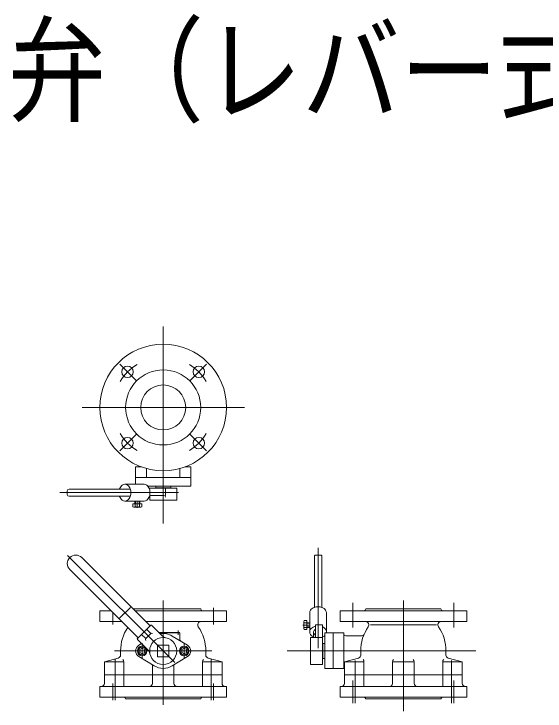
# Model space of a CAD drawing. Units: millimetres at full size, sheet at 1:20; details may follow other scales. Extents: x -5700 to 5714, y -3160 to 3160.
# Drawn here: x 3154 to 4038, y 1959 to 3121 of the extents above; entities that cross this region are included whole.
import ezdxf
from ezdxf.enums import TextEntityAlignment as Align

# ---------------------------------------------------------------- set-up
doc = ezdxf.new("R2010")
doc.units = ezdxf.units.MM
doc.header["$LTSCALE"] = 20
doc.layers.add('0-5_TEMP01', color=3, linetype='Continuous', lineweight=18)
doc.layers.add('1-1_補修弁', color=7, linetype='Continuous', lineweight=9)
doc.styles.add('ＭＳ ゴシック', font='')
doc.styles.get('ＭＳ ゴシック').set_extended_font_data('MS Gothic')

msp = doc.modelspace()

# ---------------------------------------------------------------- linework, layer by layer
at = {"layer": '0-5_TEMP01'}
for p, q in [((3402.4, 2271.8), (3402.4, 2600.34)), ((3329.99, 2537.6), (3357.87, 2509.73)), ((3474.81, 2537.6), (3446.93, 2509.73)), ((3267.25, 2465.19), (3537.55, 2465.19)), ((3329.99, 2392.79), (3357.87, 2420.66)), ((3474.81, 2392.79), (3446.93, 2420.66)), ((3230.26, 2323.2), (3427.71, 2323.2)), ((3359.27, 2297.84), (3359.27, 2309.2)), ((3660.4, 2063.86), (3660.4, 2231.06)), ((3421.84, 2039.87), (3243.31, 2218.41)), ((3402.4, 1969.31), (3402.4, 2143.2)), ((3718.4, 2098.31), (3718.4, 2139.31)), ((3802.4, 2143.2), (3802.4, 1959.15)), ((3886.4, 2139.31), (3886.4, 2098.31)), ((3486.4, 2131.31), (3486.4, 2103.31)), ((3318.4, 2123.52), (3318.4, 2103.31)), ((3635.04, 2102.45), (3646.4, 2102.45)), ((3367.4, 2072.31), (3367.4, 2046.31)), ((3437.4, 2046.31), (3437.4, 2072.31)), ((3483.4, 2059.31), (3321.4, 2059.31)), ((3922.9, 2059.31), (3609, 2059.31)), ((3322.4, 1977.31), (3322.4, 2046.31)), ((3482.4, 1977.31), (3482.4, 2046.31)), ((3722.4, 1972.31), (3722.4, 2043.62)), ((3882.4, 1972.31), (3882.4, 2043.62)), ((3718.4, 1972.31), (3718.4, 2010.31)), ((3886.4, 1972.31), (3886.4, 2010.31)), ((3318.4, 1977.31), (3318.4, 2005.31)), ((3486.4, 1977.31), (3486.4, 2005.31))]:
    msp.add_line(p, q, dxfattribs=at)
for start, end in [(121.226, 148.774), (31.226, 58.774), (211.226, 238.774), (301.226, 328.774)]:
    msp.add_arc((3402.4, 2465.19), 84, start, end, dxfattribs=at)
at = {"layer": '1-1_補修弁'}
for p, q in [((3356.4, 2366.2), (3356.4, 2337.19)), ((3365.94, 2366.2), (3356.4, 2366.2)), ((3374.4, 2363.48), (3374.4, 2348.2)), ((3430.4, 2363.48), (3430.4, 2348.2)), ((3448.4, 2366.2), (3438.86, 2366.2)), ((3448.4, 2334.2), (3448.4, 2366.2)), ((3448.4, 2348.2), (3356.4, 2348.2)), ((3370.58, 2337.19), (3338.76, 2337.19)), ((3242.74, 2326.19), (3242.74, 2320.19)), ((3245.74, 2329.2), (3347.7, 2329.2)), ((3376.7, 2334.2), (3448.4, 2334.2)), ((3378.94, 2330.7), (3424.9, 2330.7)), ((3389.9, 2331.19), (3414.9, 2331.19)), ((3406.46, 2330.7), (3406.46, 2318.69)), ((3414.9, 2331.19), (3414.4, 2330.7)), ((3414.9, 2331.19), (3414.9, 2334.2)), ((3424.9, 2330.7), (3424.9, 2310.7)), ((3245.74, 2317.19), (3347.7, 2317.19)), ((3379.9, 2310.7), (3379.9, 2318.48)), ((3403.46, 2318.69), (3379.96, 2318.69)), ((3338.76, 2309.2), (3370.58, 2309.2)), ((3351.77, 2304.69), (3366.78, 2304.69)), ((3351.77, 2299.79), (3351.77, 2304.69)), ((3355.27, 2309.2), (3355.27, 2304.69)), ((3355.51, 2299.78), (3355.51, 2304.69)), ((3356.27, 2304.69), (3356.27, 2309.2)), ((3362.27, 2304.69), (3362.27, 2309.2)), ((3363.02, 2299.78), (3363.02, 2304.69)), ((3363.27, 2304.69), (3363.27, 2309.2)), ((3366.78, 2304.69), (3366.78, 2299.79)), ((3424.9, 2310.7), (3379.9, 2310.7)), ((3353.65, 2299.2), (3364.89, 2299.2)), ((3380.48, 2101.03), (3266.64, 2214.88)), ((3654.4, 2217.97), (3654.4, 2131.89)), ((3665.4, 2218.98), (3655.4, 2218.98)), ((3666.4, 2217.97), (3666.4, 2131.89)), ((3360.68, 2081.23), (3246.84, 2195.07)), ((3347.25, 2131.44), (3330.28, 2114.46)), ((3464.9, 2129.31), (3352.2, 2129.31)), ((3739.9, 2129.31), (3864.9, 2129.31)), ((3296.9, 2126.31), (3315.61, 2126.31)), ((3296.9, 2126.31), (3296.9, 2108.31)), ((3355.2, 2126.31), (3507.9, 2126.31)), ((3507.9, 2126.31), (3507.9, 2108.31)), ((3646.4, 2091.13), (3646.4, 2122.95)), ((3674.4, 2091.13), (3674.4, 2122.95)), ((3696.9, 2126.31), (3907.9, 2126.31)), ((3696.9, 2108.31), (3696.9, 2126.31)), ((3907.9, 2126.31), (3907.9, 2108.31)), ((3296.9, 2108.31), (3333.61, 2108.31)), ((3373.2, 2108.31), (3507.9, 2108.31)), ((3636.4, 2108.06), (3636.4, 2096.82)), ((3636.98, 2106.2), (3641.9, 2106.2)), ((3637, 2109.95), (3641.9, 2109.95)), ((3641.9, 2109.95), (3641.9, 2094.94)), ((3646.4, 2106.44), (3641.9, 2106.44)), ((3641.9, 2105.45), (3646.4, 2105.45)), ((3907.9, 2108.31), (3696.9, 2108.31)), ((3359.45, 2079.99), (3381.72, 2102.27)), ((3383.13, 2102.27), (3401.2, 2084.21)), ((3427.4, 2086.31), (3427.4, 2093.31)), ((3636.98, 2098.7), (3641.9, 2098.7)), ((3641.9, 2094.94), (3637, 2094.94)), ((3641.9, 2099.45), (3646.4, 2099.45)), ((3641.9, 2098.44), (3646.4, 2098.44)), ((3667.9, 2102.98), (3655.9, 2102.98)), ((3655.9, 2081.81), (3655.9, 2102.98)), ((3667.9, 2102.98), (3667.9, 2036.81)), ((3747.4, 2102.73), (3857.4, 2102.73)), ((3366.34, 2086.89), (3373.41, 2079.82)), ((3395.09, 2090.31), (3429.4, 2090.31)), ((3430.4, 2089.31), (3396.09, 2089.31)), ((3417.31, 2084.18), (3443.06, 2068.74)), ((3429.4, 2090.31), (3429.4, 2089.31)), ((3430.4, 2078.03), (3430.4, 2089.31)), ((3667.9, 2081.81), (3647.9, 2081.81)), ((3647.9, 2081.81), (3647.9, 2036.81)), ((3652.9, 2091.13), (3652.9, 2084.21)), ((3671.4, 2089.31), (3671.4, 2030.31)), ((3671.4, 2089.31), (3703.4, 2089.31)), ((3685.4, 2030.31), (3685.4, 2089.31)), ((3703.4, 2030.31), (3703.4, 2089.31)), ((3706.4, 2084.31), (3732.57, 2084.31)), ((3359.45, 2078.58), (3377.51, 2060.52)), ((3366.45, 2071.57), (3361.74, 2068.74)), ((3392.9, 2049.81), (3392.9, 2068.81)), ((3392.9, 2068.81), (3411.9, 2068.81)), ((3411.9, 2068.81), (3411.9, 2049.81)), ((3668.4, 2071.81), (3668.4, 2046.81)), ((3331.4, 2052.38), (3331.4, 2059.31)), ((3363.4, 2057), (3363.4, 2061.62)), ((3367.4, 2054.69), (3363.4, 2057)), ((3371.4, 2057), (3367.4, 2054.69)), ((3371.4, 2061.62), (3371.4, 2057)), ((3433.4, 2061.62), (3437.4, 2063.93)), ((3433.4, 2057), (3433.4, 2061.62)), ((3437.4, 2054.69), (3433.4, 2057)), ((3437.4, 2063.93), (3441.4, 2061.62)), ((3473.4, 2052.38), (3473.4, 2059.31)), ((3731.4, 2052.38), (3731.4, 2059.31)), ((3873.4, 2052.38), (3873.4, 2059.31)), ((3327.69, 2047.55), (3304.4, 2041.31)), ((3361.74, 2049.88), (3387.49, 2034.44)), ((3411.9, 2049.81), (3392.9, 2049.81)), ((3443.06, 2049.88), (3417.31, 2034.44)), ((3477.11, 2047.55), (3500.4, 2041.31)), ((3668.4, 2046.81), (3667.9, 2047.31)), ((3668.4, 2046.81), (3671.4, 2046.81)), ((3877.11, 2047.55), (3900.4, 2041.31)), ((3336.84, 2041.31), (3304.4, 2041.31)), ((3304.4, 2041.31), (3304.4, 2005.31)), ((3336.84, 2041.31), (3336.84, 2000.31)), ((3384.41, 2005.31), (3384.41, 2036.29)), ((3420.4, 2005.31), (3420.4, 2036.29)), ((3500.4, 2041.31), (3467.97, 2041.31)), ((3467.97, 2041.31), (3467.97, 2000.31)), ((3500.4, 2041.31), (3500.4, 2005.31)), ((3647.9, 2036.81), (3667.9, 2036.81)), ((3704.4, 2041.31), (3704.4, 2005.31)), ((3736.84, 2041.31), (3736.84, 2000.31)), ((3784.41, 2041.31), (3820.4, 2041.31)), ((3784.41, 2005.31), (3784.41, 2041.31)), ((3820.4, 2005.31), (3820.4, 2041.31)), ((3867.97, 2041.31), (3900.4, 2041.31)), ((3867.97, 2041.31), (3867.97, 2000.31)), ((3900.4, 2005.31), (3900.4, 2041.31)), ((3671.4, 2030.31), (3704.4, 2030.31)), ((3500.4, 2019.31), (3304.4, 2019.31)), ((3704.4, 2019.31), (3900.4, 2019.31)), ((3296.9, 2000.31), (3507.9, 2000.31)), ((3296.9, 1982.31), (3296.9, 2000.31)), ((3507.9, 2000.31), (3507.9, 1982.31)), ((3907.9, 2000.31), (3696.9, 2000.31)), ((3696.9, 1982.31), (3696.9, 2000.31)), ((3907.9, 1982.31), (3907.9, 2000.31)), ((3507.9, 1982.31), (3296.9, 1982.31)), ((3464.9, 1979.31), (3339.9, 1979.31)), ((3907.9, 1982.31), (3696.9, 1982.31)), ((3864.9, 1979.31), (3739.9, 1979.31))]:
    msp.add_line(p, q, dxfattribs=at)
for points in [[(3390.4, 2330.7), (3389.9, 2331.19), (3389.9, 2334.2)], [(3374.82, 2095.38), (3381.89, 2088.3), (3373.41, 2079.82)], [(3667.9, 2071.31), (3668.4, 2071.81), (3671.4, 2071.81)], [(3363.4, 2061.62), (3367.4, 2063.93), (3371.4, 2061.62)], [(3441.4, 2061.62), (3441.4, 2057), (3437.4, 2054.69)], [(3727.69, 2047.55), (3704.4, 2041.31), (3736.84, 2041.31)]]:
    msp.add_lwpolyline(points, dxfattribs=at)
for centre, radius in [((3402.4, 2465.19), 105.5), ((3343.01, 2524.59), 9.5), ((3461.8, 2524.59), 9.5), ((3402.4, 2465.19), 62.5), ((3402.4, 2465.19), 37.5), ((3343.01, 2405.8), 9.5), ((3461.8, 2405.8), 9.5), ((3402.4, 2059.31), 22.5), ((3367.4, 2059.31), 8), ((3367.4, 2059.31), 6.5), ((3437.4, 2059.31), 8), ((3437.4, 2059.31), 6.5)]:
    msp.add_circle(centre, radius, dxfattribs=at)
for centre, radius, start, end in [((3340.72, 2326.89), 10.9, 125.84361, 145.25198), ((3338.86, 2329.55), 7.64, 90.69337, 126.22988), ((3338.67, 2329.55), 7.64, 53.77012, 89.30663), ((3336.81, 2326.89), 10.9, 34.74801, 54.15638), ((3370.49, 2329.55), 7.64, 53.77012, 89.30663), ((3368.63, 2326.89), 10.9, 34.74801, 54.15638), ((3245.74, 2326.19), 3, 90, 180), ((3330.63, 2329.06), 0.82, 151.32882, 170.65982), ((3344.01, 2324.56), 14.93, 145.13203, 160.85632), ((3333.51, 2324.56), 14.93, 19.1437, 34.86798), ((3329.76, 2323.26), 18.91, 359.81123, 19.14223), ((3365.34, 2324.56), 14.93, 19.1437, 34.86798), ((3361.58, 2323.26), 18.91, 359.81123, 19.14223), ((3245.74, 2320.19), 3, 180, 270), ((3339.26, 2320.3), 9.94, 198.21001, 199.80121), ((3344.01, 2321.83), 14.93, 199.14369, 214.86798), ((3340.72, 2319.5), 10.9, 214.74801, 234.15638), ((3336.81, 2319.5), 10.9, 305.84364, 325.252), ((3333.51, 2321.83), 14.93, 325.13201, 340.8563), ((3329.76, 2323.13), 18.91, 340.85777, 0.18877), ((3368.63, 2319.5), 10.9, 305.84364, 325.252), ((3365.34, 2321.83), 14.93, 325.13201, 340.8563), ((3361.58, 2323.13), 18.91, 340.85777, 0.18877), ((3403.46, 2315.69), 3, 0, 90), ((3338.86, 2316.84), 7.64, 233.77013, 269.30664), ((3338.67, 2316.84), 7.64, 270.69336, 306.22986), ((3370.49, 2316.84), 7.64, 270.69336, 306.22986), ((3353.65, 2302.49), 3.29, 234.992, 304.565), ((3359.27, 2311.62), 12.42, 252.412, 287.588), ((3364.89, 2302.49), 3.29, 235.435, 305.008), ((3256.74, 2204.98), 14, 45, 225), ((3655.4, 2217.97), 1, 90, 180), ((3665.4, 2217.97), 1, 0, 90), ((3345.84, 2132.85), 2, 315, 45), ((3467.9, 2129.31), 3, 180, 270), ((3654.05, 2122.86), 7.64, 143.77013, 179.30664), ((3656.71, 2120.99), 10.9, 124.74801, 144.15638), ((3659.03, 2117.71), 14.93, 109.14369, 124.86798), ((3660.34, 2113.95), 18.91, 89.81124, 109.14224), ((3660.46, 2113.95), 18.91, 70.85776, 90.18876), ((3661.77, 2117.71), 14.93, 55.13203, 70.85632), ((3664.09, 2120.99), 10.9, 35.84361, 55.25198), ((3666.76, 2122.86), 7.64, 0.69337, 36.22988), ((3736.9, 2129.31), 3, 270, 0), ((3867.9, 2129.31), 3, 180, 270), ((3328.86, 2115.88), 2, 225, 315), ((3465.48, 2102.73), 5.58, 90, 214.542), ((3639.69, 2108.06), 3.29, 144.992, 214.565), ((3648.82, 2102.45), 12.42, 162.412, 197.588), ((3739.32, 2102.73), 5.58, 325.458, 90), ((3865.48, 2102.73), 5.58, 90, 214.542), ((3402.4, 2059.31), 71, 146.372, 180), ((3382.43, 2101.56), 1, 45, 135), ((3402.4, 2059.31), 71, 0, 34.542), ((3639.69, 2096.82), 3.29, 145.435, 215.008), ((3654.05, 2091.04), 7.64, 143.77013, 179.30664), ((3656.71, 2089.18), 10.9, 124.74801, 144.15638), ((3659.03, 2085.89), 14.93, 109.14369, 124.86798), ((3657, 2091.08), 4.09, 143.77013, 179.30664), ((3658.42, 2090.08), 5.84, 124.74801, 144.15638), ((3657.82, 2090.76), 9.94, 101.14176, 111.74811), ((3658.34, 2090.5), 5.45, 116.55794, 126.4811), ((3664.18, 2090.13), 10.08, 52.6097, 68.33399), ((3664.09, 2089.18), 10.9, 35.84361, 55.25198), ((3666.76, 2091.04), 7.64, 0.69337, 36.22988), ((3802.4, 2059.31), 71, 145.458, 180), ((3802.4, 2059.31), 71, 0, 34.542), ((3360.15, 2079.29), 1, 135, 225), ((3383.31, 2086.89), 2, 45, 135), ((3402.4, 2059.31), 29, 59.05, 99.719), ((3408.27, 2091.28), 10, 225, 259.606), ((3654.05, 2091.22), 7.64, 180.69336, 216.22986), ((3656.71, 2093.09), 10.9, 215.84364, 235.252), ((3657.34, 2093.31), 11.45, 233.33203, 249.05632), ((3657, 2084.16), 4.09, 143.77014, 179.30665), ((3657, 2084.26), 4.09, 180.69336, 216.22987), ((3658.42, 2083.16), 5.84, 124.74799, 144.15636), ((3653.78, 2081.88), 0.095, 205.74959, 225.15795), ((3658.34, 2083.58), 5.45, 116.55799, 126.48115), ((3662.09, 2095.82), 14.29, 293.98821, 305.06814), ((3668.29, 2087.79), 4.17, 298.82431, 318.23267), ((3667.3, 2091.14), 7.11, 345.10914, 359.9527), ((3706.4, 2087.31), 3, 180, 270), ((3732.57, 2089.31), 5, 270, 336.75), ((3367.4, 2059.31), 11, 120.95, 239.05), ((3374.82, 2078.41), 2, 135, 225), ((3433.4, 2078.03), 3, 180, 239.05), ((3437.4, 2059.31), 11, 300.95, 59.05), ((3370.43, 2053.45), 10, 10.394, 45), ((3326.4, 2052.38), 5, 285, 0), ((3478.4, 2052.38), 5, 180, 255), ((3726.4, 2052.38), 5, 285, 0), ((3878.4, 2052.38), 5, 180, 255), ((3331.84, 2041.31), 5, 0, 47.288), ((3402.4, 2059.31), 29, 239.05, 300.95), ((3472.97, 2041.31), 5, 132.712, 180), ((3731.84, 2041.31), 5, 0, 47.288), ((3789.4, 2041.31), 5, 132.712, 180), ((3815.4, 2041.31), 5, 0, 47.288), ((3872.97, 2041.31), 5, 132.712, 180), ((3299.4, 2005.31), 5, 270, 0), ((3379.4, 2005.31), 5, 270, 0), ((3425.4, 2005.31), 5, 180, 270), ((3505.4, 2005.31), 5, 180, 270), ((3699.4, 2005.31), 5, 270, 0), ((3779.4, 2005.31), 5, 270, 0), ((3825.4, 2005.31), 5, 180, 270), ((3905.4, 2005.31), 5, 180, 270), ((3336.9, 1979.31), 3, 0, 90), ((3467.9, 1979.31), 3, 90, 180), ((3736.9, 1979.31), 3, 0, 90), ((3867.9, 1979.31), 3, 90, 180)]:
    msp.add_arc(centre, radius, start, end, dxfattribs=at)

# ---------------------------------------------------------------- texts
at = {"layer": '1-1_補修弁', "style": 'ＭＳ ゴシック', "width": 0.85}
msp.add_text('水道用補修弁（レバー式ボール弁）', height=140.8, dxfattribs=at).set_placement((2327.65, 2914.52), align=Align.BOTTOM_LEFT)

doc.saveas('drawing.dxf')
